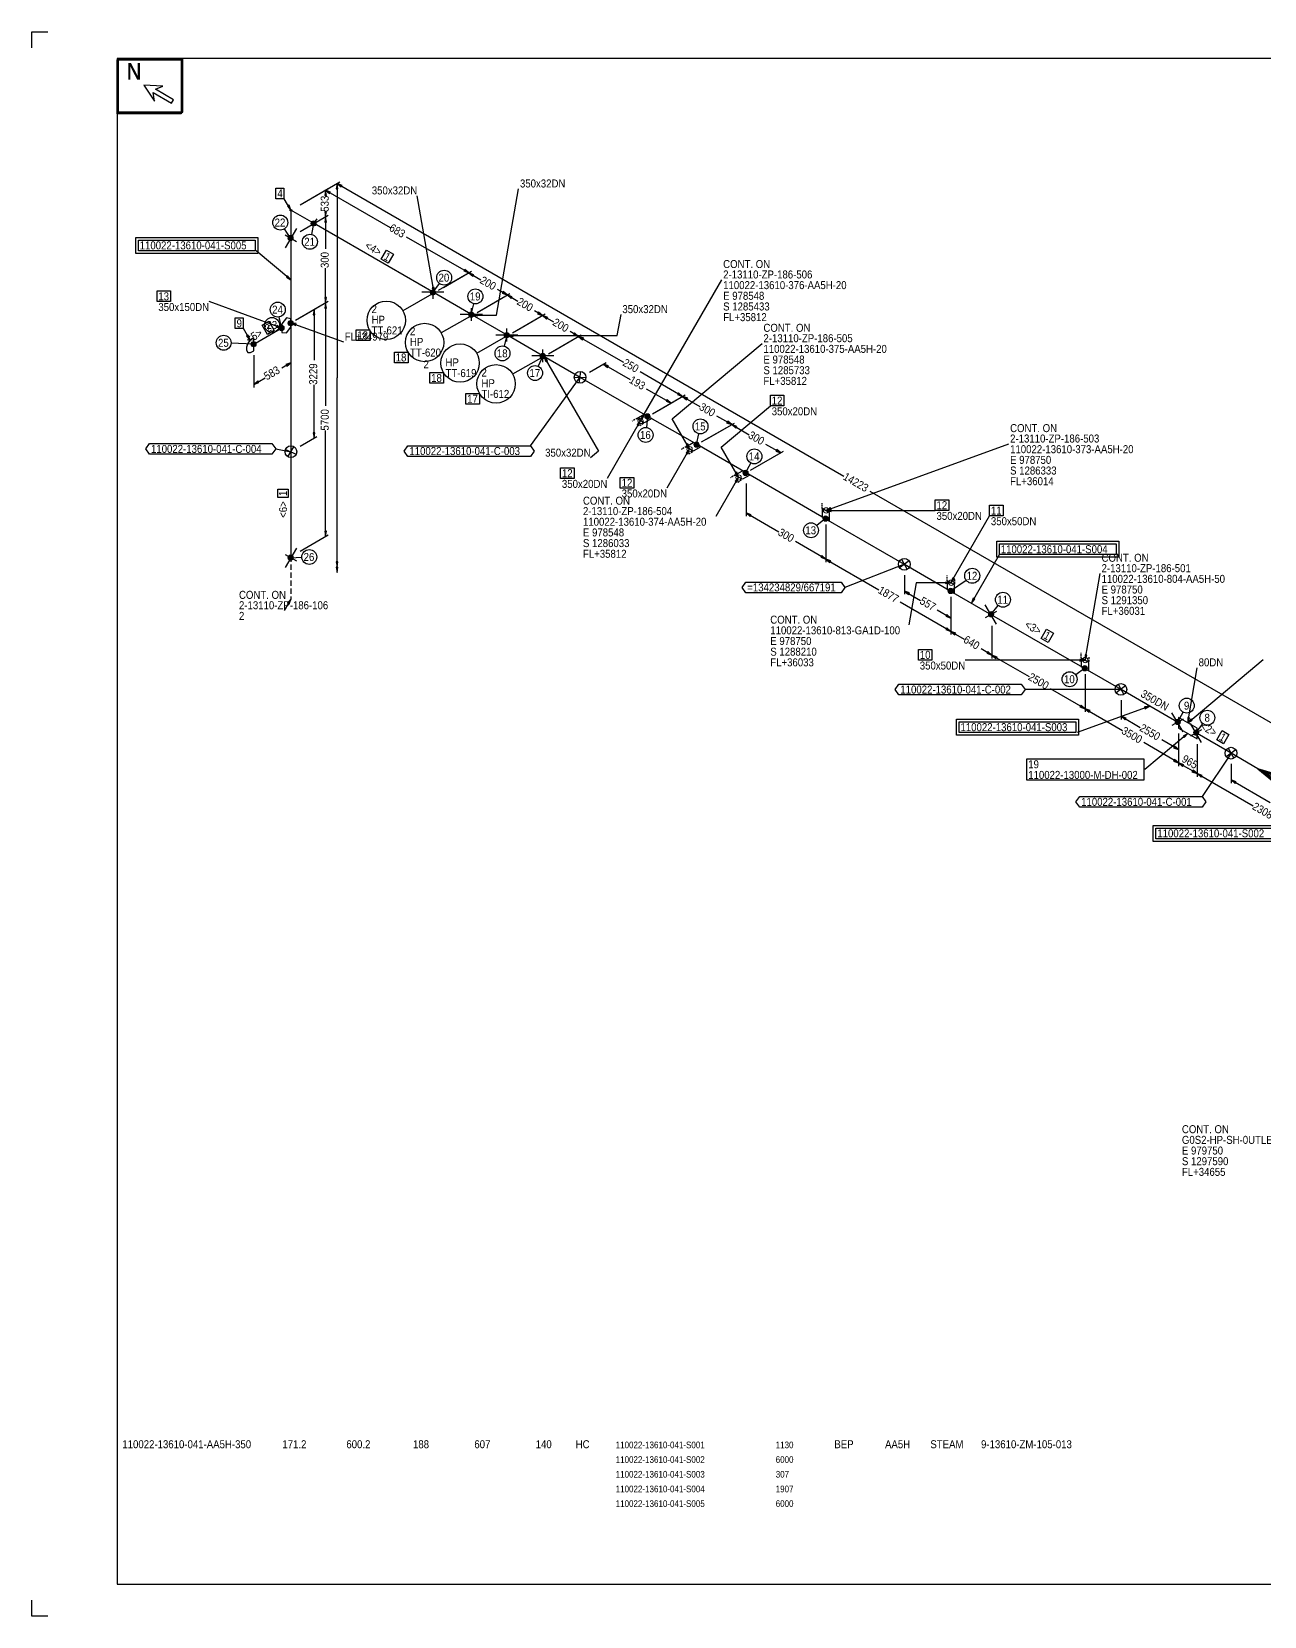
# Model space of a CAD drawing. Extents: x 0 to 841, y 0 to 594.
# Drawn here: x 0 to 462, y 0 to 594 of the extents above; entities that cross this region are included whole.
import ezdxf

# ---------------------------------------------------------------- set-up
doc = ezdxf.new("R2010")
doc.units = 0
doc.header["$MEASUREMENT"] = 0
doc.linetypes.add('GT100', pattern=[1, 0.666667, -0.333333])
doc.linetypes.add('GT110', pattern=[3, 2, -1])
doc.layers.add('ACEPLANT', color=7, linetype='Continuous')
doc.styles.add('ARIAL', font='arial.ttf')

msp = doc.modelspace()

# ---------------------------------------------------------------- linework, layer by layer
at = {"layer": 'ACEPLANT', "color": 7}
for p, q in [((114.2, 535.1), (114.8, 535.1)), ((116, 535.8), (116.4, 536.4)), ((96.5, 529), (95.9, 528.6)), ((109.9, 532.6), (110.5, 532.6)), ((111.7, 533.3), (112.1, 533.9)), ((110.5, 526.6), (109.9, 526.6)), ((97.09, 516.63), (94.76, 520.13)), ((105.71, 522.1), (104.88, 517.98)), ((109.9, 522.6), (110.5, 522.6)), ((95.9, 502.5), (95.5, 502)), ((150.43, 496.24), (152.98, 499.58)), ((162.4, 504.9), (162, 504.3)), ((165.4, 502.3), (165.8, 502.9)), ((110.5, 494.4), (109.9, 494.4)), ((150.9, 498.1), (150.2, 498)), ((176.8, 496.6), (176.4, 496)), ((179.8, 494), (180.2, 494.6)), ((105.6, 487.9), (106.2, 487.9)), ((109.9, 490.4), (110.5, 490.4)), ((164.83, 487.94), (165.78, 492.03)), ((167.3, 487.5), (167.3, 488.1)), ((190.1, 488.9), (189.7, 488.3)), ((92.1, 483.9), (91.8, 483.2)), ((93.71, 482.96), (92.86, 487.07)), ((98.9, 483.9), (99.2, 484.6)), ((193.1, 486.3), (193.5, 486.9)), ((83.21, 476.86), (74.79, 477.25)), ((81.2, 480.3), (80.6, 479.9)), ((178.13, 480.24), (177.18, 476.15)), ((180.6, 479.8), (180.6, 480.4)), ((203.6, 481.1), (203.2, 480.5)), ((206.6, 478.5), (207, 479.1)), ((191.63, 472.44), (189.92, 468.61)), ((192.8, 470.4), (193.4, 470.8)), ((95.3, 469.2), (95.7, 468.6)), ((215.9, 468.1), (216.3, 468.7)), ((85.2, 462.5), (84.8, 463.1)), ((242.6, 458.6), (242.2, 458)), ((238.3, 456.1), (237.9, 455.5)), ((245.6, 456), (246, 456.6)), ((227, 446.7), (227.6, 446.3)), ((229.6, 449.7), (229, 450.1)), ((230.91, 449.8), (230.5, 445.62)), ((261, 448), (260.6, 447.4)), ((264, 445.4), (264.4, 446)), ((106.2, 443.6), (105.6, 443.6)), ((249.31, 439.2), (250.2, 443.31)), ((246, 439.5), (245.4, 439.1)), ((245.4, 436.1), (246, 435.7)), ((279.4, 437.4), (279, 436.8)), ((264.4, 428.9), (263.8, 428.5)), ((267.71, 428.6), (269.68, 432.31)), ((263.8, 425.5), (264.4, 425.1)), ((269.4, 412.3), (269.8, 412.9)), ((297.71, 411.46), (294.43, 408.84)), ((299.8, 414.8), (299.5, 415.5)), ((299.8, 414.2), (299.8, 414.8)), ((110.5, 406.8), (109.9, 406.8)), ((97.09, 396.83), (101.28, 396.99)), ((114.8, 395.3), (114.2, 395.3)), ((114.8, 393.3), (114.2, 393.3)), ((296.3, 397.6), (295.9, 397)), ((299.3, 395), (299.7, 395.6)), ((342.7, 387.7), (342.7, 387.1)), ((344.61, 384.36), (350.4, 388.43)), ((346, 388.9), (345.4, 389.3)), ((328.8, 383), (329.2, 383.6)), ((353.7, 381.3), (353.1, 381.7)), ((95.9, 379.8), (96.5, 379.4)), ((343.2, 375.5), (342.8, 374.9)), ((359.76, 375.64), (362.42, 378.89)), ((343.2, 370.5), (342.8, 369.9)), ((346.2, 367.9), (346.6, 368.5)), ((358.6, 361.6), (358.2, 361)), ((361.6, 359), (362, 359.6)), ((393, 358.7), (393, 358.1)), ((395.7, 360.3), (395, 360.4)), ((394.91, 355.36), (391.5, 352.91)), ((393.5, 341.5), (393.1, 340.9)), ((396.5, 338.9), (396.9, 339.5)), ((417.3, 340.9), (417.6, 340.2)), ((429.76, 335.24), (431.79, 338.92)), ((410, 336.1), (410.4, 336.7)), ((434.2, 336.8), (433.5, 336.9)), ((435.2, 335.9), (434.8, 336.4)), ((436.66, 331.24), (439.18, 334.6)), ((431.8, 329.9), (432.2, 329.4)), ((428.6, 326.2), (428.2, 325.6)), ((428.6, 321.2), (428.2, 320.6)), ((431.6, 318.6), (432, 319.2)), ((435.5, 317.2), (435.1, 316.6)), ((438.5, 314.6), (438.9, 315.2)), ((451.3, 312.2), (451.7, 312.8))]:
    msp.add_line(p, q, dxfattribs=at)
at = {"layer": 'ACEPLANT', "color": 3}
for p, q in [((105.9, 522.1), (97.2, 527.09)), ((97.2, 527.09), (97.2, 517.1)), ((97.2, 517.1), (97.2, 484.9)), ((150.9, 496.1), (105.9, 522.1)), ((165.3, 487.8), (150.9, 496.1)), ((178.6, 480.1), (165.3, 487.8)), ((93.8, 482.9), (83.3, 476.8)), ((97.2, 484.9), (97.2, 436.6)), ((192.1, 472.3), (178.6, 480.1)), ((205.7, 464.4), (192.1, 472.3)), ((231.1, 449.8), (205.7, 464.4)), ((249.5, 439.2), (231.1, 449.8)), ((97.2, 436.6), (97.2, 397.3)), ((267.9, 428.6), (249.5, 439.2)), ((297.8, 411.3), (267.9, 428.6)), ((327.3, 394.3), (297.8, 411.3)), ((344.7, 384.2), (327.3, 394.3)), ((360.1, 375.3), (344.7, 384.2)), ((395, 355.2), (360.1, 375.3)), ((408.5, 347.4), (395, 355.2)), ((430.1, 334.9), (408.5, 347.4)), ((449.8, 323.5), (437, 330.9)), ((459.8, 317.7), (449.8, 323.5))]:
    msp.add_line(p, q, dxfattribs=at)
at = {"layer": 'ACEPLANT', "color": 1}
msp.add_line((106.89, 523.85), (105.71, 522.1), dxfattribs=at)
at = {"layer": 'ACEPLANT', "color": 4}
for p, q in [((187, 438.8), (205.65, 464.45)), ((203.45, 464.35), (207.85, 464.55)), ((205.36, 462.27), (205.94, 466.63)), ((91.5, 437.6), (97.2, 436.55)), ((95.19, 437.44), (99.21, 435.66)), ((96.04, 434.68), (98.36, 438.42)), ((327.25, 394.35), (304.9, 385.7)), ((329.02, 395.66), (325.48, 393.04)), ((326.2, 396.28), (328.3, 392.42)), ((408.45, 347.45), (372.5, 347.4)), ((410.22, 348.76), (406.68, 346.14)), ((407.4, 349.38), (409.5, 345.52)), ((449.75, 323.55), (438.9, 307.3)), ((451.52, 324.86), (447.98, 322.24)), ((448.7, 325.48), (450.8, 321.62))]:
    msp.add_line(p, q, dxfattribs=at)
at = {"layer": 'ACEPLANT', "flags": 128}
for points in [[(0, 588), (0, 594), (6, 594)], [(56, 583.2), (56, 563.2), (32, 563.2), (32, 583.4), (56.2, 583.4), (56.2, 563.4), (32.2, 563.4), (32.2, 583.6), (56.4, 583.6), (56.4, 563.6), (32.4, 563.6), (32.4, 583.8), (56.6, 583.8), (56.6, 563.8), (32.6, 563.8), (32.6, 584)], [(110.5, 532.6), (110.2, 534.6), (109.9, 532.6)], [(112.1, 533.9), (110.2, 534.6), (111.7, 533.3)], [(114.8, 535.1), (114.5, 537.1), (114.2, 535.1)], [(116.4, 536.4), (114.5, 537.1), (116, 535.8)], [(95.9, 528.6), (97.2, 527.1), (96.5, 529)], [(109.9, 526.6), (110.2, 524.6), (110.5, 526.6)], [(110.5, 522.6), (110.2, 524.6), (109.9, 522.6)], [(95.5, 502), (97.2, 501), (95.9, 502.5)], [(162, 504.3), (163.9, 503.6), (162.4, 504.9)], [(165.8, 502.9), (163.9, 503.6), (165.4, 502.3)], [(109.9, 494.4), (110.2, 492.4), (110.5, 494.4)], [(150.2, 498), (150.9, 496.1), (150.9, 498.1)], [(176.4, 496), (178.3, 495.3), (176.8, 496.6)], [(106.2, 487.9), (105.9, 489.9), (105.6, 487.9)], [(110.5, 490.4), (110.2, 492.4), (109.9, 490.4)], [(167.3, 488.1), (165.3, 487.8), (167.3, 487.5)], [(189.7, 488.3), (191.6, 487.6), (190.1, 488.9)], [(193.5, 486.9), (191.6, 487.6), (193.1, 486.3)], [(91.8, 483.2), (93.8, 482.9), (92.1, 483.9)], [(99.2, 484.6), (97.2, 484.9), (98.9, 483.9)], [(80.6, 479.9), (81.9, 478.4), (81.2, 480.3)], [(180.6, 480.4), (178.6, 480.1), (180.6, 479.8)], [(203.2, 480.5), (205.1, 479.8), (203.6, 481.1)], [(207, 479.1), (205.1, 479.8), (206.6, 478.5)], [(95.7, 468.6), (97.2, 469.9), (95.3, 469.2)], [(193.4, 470.8), (192.1, 472.3), (192.8, 470.4)], [(216.3, 468.7), (214.4, 469.4), (215.9, 468.1)], [(84.8, 463.1), (83.3, 461.8), (85.2, 462.5)], [(242.2, 458), (244.1, 457.3), (242.6, 458.6)], [(237.9, 455.5), (239.8, 454.8), (238.3, 456.1)], [(246, 456.6), (244.1, 457.3), (245.6, 456)], [(227.6, 446.3), (228.3, 448.2), (227, 446.7)], [(229, 450.1), (228.3, 448.2), (229.6, 449.7)], [(260.6, 447.4), (262.5, 446.7), (261, 448)], [(264.4, 446), (262.5, 446.7), (264, 445.4)], [(105.6, 443.6), (105.9, 441.6), (106.2, 443.6)], [(245.4, 439.1), (246.7, 437.6), (246, 439.5)], [(246, 435.7), (246.7, 437.6), (245.4, 436.1)], [(279, 436.8), (280.9, 436.1), (279.4, 437.4)], [(263.8, 428.5), (265.1, 427), (264.4, 428.9)], [(264.4, 425.1), (265.1, 427), (263.8, 425.5)], [(269.8, 412.9), (267.9, 413.6), (269.4, 412.3)], [(299.5, 415.5), (297.8, 414.5), (299.8, 414.8)], [(299.8, 414.8), (297.8, 414.5), (299.8, 414.2)], [(109.9, 406.8), (110.2, 404.8), (110.5, 406.8)], [(114.2, 395.3), (114.5, 393.3), (114.8, 395.3)], [(114.2, 393.3), (114.5, 391.3), (114.8, 393.3)], [(295.9, 397), (297.8, 396.3), (296.3, 397.6)], [(299.7, 395.6), (297.8, 396.3), (299.3, 395)], [(342.7, 387.1), (344.7, 387.4), (342.7, 387.7)], [(345.4, 389.3), (344.7, 387.4), (346, 388.9)], [(96.5, 379.4), (97.2, 381.3), (95.9, 379.8)], [(329.2, 383.6), (327.3, 384.3), (328.8, 383)], [(353.1, 381.7), (352.4, 379.8), (353.7, 381.3)], [(342.8, 374.9), (344.7, 374.2), (343.2, 375.5)], [(342.8, 369.9), (344.7, 369.2), (343.2, 370.5)], [(346.6, 368.5), (344.7, 369.2), (346.2, 367.9)], [(358.2, 361), (360.1, 360.3), (358.6, 361.6)], [(362, 359.6), (360.1, 360.3), (361.6, 359)], [(393, 358.1), (395, 358.4), (393, 358.7)], [(395, 360.4), (395, 358.4), (395.7, 360.3)], [(393.1, 340.9), (395, 340.2), (393.5, 341.5)], [(396.9, 339.5), (395, 340.2), (396.5, 338.9)], [(417.6, 340.2), (419.3, 341.2), (417.3, 340.9)], [(410.4, 336.7), (408.5, 337.4), (410, 336.1)], [(433.5, 336.9), (433.5, 334.9), (434.2, 336.8)], [(434.8, 336.4), (433.5, 334.9), (435.2, 335.9)], [(432.2, 329.4), (433.5, 330.9), (431.8, 329.9)], [(428.2, 325.6), (430.1, 324.9), (428.6, 326.2)], [(465.3, 316), (459.8, 317.7), (465.3, 313.2)], [(465.3, 314.5), (459.8, 317.7)], [(465.3, 315.8), (460.3, 317.4), (465.3, 313.3)], [(465.3, 315.7), (460.9, 317.1), (465.3, 313.4)], [(465.3, 315.5), (461.4, 316.7), (465.3, 313.6)], [(465.3, 315.3), (461.9, 316.5), (465.3, 313.8)], [(451.7, 312.8), (449.8, 313.5), (451.3, 312.2)], [(6, 0), (0, 0), (0, 6)]]:
    msp.add_lwpolyline(points, dxfattribs=at)
at = {"layer": 'ACEPLANT', "color": 4, "flags": 128}
for points in [[(32, 12), (830, 12), (830, 12), (616.7, 12), (616.7, 584), (32, 584), (32, 12)], [(150.9, 496.1), (139.15, 489.39)], [(165.3, 487.8), (153.55, 481.09)], [(178.6, 480.1), (166.85, 473.39)], [(192.1, 472.3), (180.35, 465.59)], [(42.8, 437.6), (44.2, 439.6), (90.1, 439.6), (91.5, 437.6), (90.1, 435.6), (44.2, 435.6), (42.8, 437.6)], [(139.7, 436.8), (141.1, 438.8), (187, 438.8), (188.4, 436.8), (187, 434.8), (141.1, 434.8), (139.7, 436.8)], [(266.4, 385.7), (267.8, 387.7), (303.5, 387.7), (304.9, 385.7), (303.5, 383.7), (267.8, 383.7), (266.4, 385.7)], [(323.8, 347.4), (325.2, 349.4), (371.1, 349.4), (372.5, 347.4), (371.1, 345.4), (325.2, 345.4), (323.8, 347.4)], [(391.6, 305.3), (393, 307.3), (438.9, 307.3), (440.3, 305.3), (438.9, 303.3), (393, 303.3), (391.6, 305.3)]]:
    msp.add_lwpolyline(points, dxfattribs=at)
at = {"layer": 'ACEPLANT', "color": 7, "flags": 128}
for points in [[(42, 574), (46, 568), (45.6, 571.2), (52.4, 567.2), (53.2, 568.4), (46.4, 572.4), (49.2, 573.6), (42, 574)], [(91.6, 535.4), (94.6, 535.4), (94.6, 531.4), (91.6, 531.4), (91.6, 535.4)], [(100.7, 529.1), (115.6, 537.7)], [(100.7, 529.1), (115.6, 537.7)], [(100.7, 529.1), (111.2, 535.2)], [(100.7, 529.1), (111.2, 535.2)], [(110.2, 534.6), (134.4, 520.6)], [(110.2, 534.6), (110.2, 533.7)], [(114.5, 537.1), (304.6, 427.4)], [(114.5, 537.1), (114.5, 464.2)], [(165.3, 487.8), (174.3, 487.8), (182.6, 535.1)], [(97.2, 527.1), (94.7, 531.4)], [(150.9, 496.1), (144.5, 532.5)], [(100.7, 519.1), (111.2, 525.2)], [(100.7, 519.1), (111.2, 525.2)], [(110.2, 524.6), (110.2, 526.5)], [(110.2, 524.6), (110.2, 512.6)], [(39, 516.9), (84.8, 516.9), (84.8, 510.9), (39, 510.9), (39, 516.9)], [(99.3, 520.2), (95.1, 513)], [(95.1, 517.8), (99.3, 515.4)], [(163.9, 503.6), (140.6, 517)], [(40, 515.9), (83.8, 515.9), (83.8, 511.9), (40, 511.9), (40, 515.9)], [(97.2, 501), (84.2, 511.9)], [(133.1, 512.1), (135.7, 510.6), (133.7, 507.2), (131.1, 508.7), (133.1, 512.1)], [(110.2, 492.4), (110.2, 505.4)], [(152.6, 497.1), (164.9, 504.2)], [(154.4, 498.1), (164.9, 504.2)], [(163.9, 503.6), (168.4, 501)], [(228.3, 448.2), (258.8, 501)], [(47, 496.8), (52.1, 496.8), (52.1, 492.8), (47, 492.8), (47, 496.8)], [(154.6, 496.3), (146.3, 496.3)], [(150.5, 493.9), (150.5, 498.7)], [(167, 488.8), (179.3, 495.9)], [(168.8, 489.8), (179.3, 495.9)], [(178.3, 495.3), (174.7, 497.4)], [(180.2, 494.6), (178.3, 495.3), (179.8, 494)], [(178.3, 495.3), (182.3, 493)], [(93.8, 482.9), (66.5, 492.8)], [(98.9, 485.9), (111.2, 493)], [(98.9, 485.9), (106.9, 490.5)], [(100.7, 486.9), (111.2, 493)], [(105.9, 489.9), (105.9, 470.9)], [(110.2, 492.4), (110.2, 453.7)], [(169, 488), (160.7, 488)], [(164.9, 485.6), (164.9, 490.4)], [(178.6, 480.1), (219.6, 480.1), (221, 488)], [(180.3, 481.1), (192.6, 488.2)], [(182.1, 482.1), (192.6, 488.2)], [(191.6, 487.6), (188.5, 489.4)], [(191.6, 487.6), (195.7, 485.2)], [(76.3, 486.7), (79.3, 486.7), (79.3, 482.7), (76.3, 482.7), (76.3, 486.7)], [(81.9, 478.4), (79.4, 482.7)], [(86.37, 483.95), (88.96, 485.46), (90.97, 482), (88.38, 480.49), (86.37, 483.95)], [(97.2, 484.9), (116.9, 477.7)], [(178.2, 477.9), (178.2, 482.7)], [(205.1, 479.8), (201.9, 481.6)], [(97.2, 480.9), (97.2, 468.7)], [(182.3, 480.3), (174, 480.3)], [(193.8, 473.3), (206.1, 480.4)], [(195.6, 474.3), (206.1, 480.4)], [(205.1, 479.8), (221.9, 470.1)], [(246.7, 437.6), (240.2, 448.9), (273.9, 477.1)], [(83.3, 472.8), (83.3, 460.6)], [(97.2, 469.9), (93.8, 467.9)], [(195.8, 472.5), (187.5, 472.5)], [(191.7, 470.1), (191.7, 474.9)], [(192.1, 472.3), (212.6, 436.8), (209.5, 434.2)], [(209.2, 466.4), (215.4, 470)], [(214.4, 469.4), (224.4, 463.6)], [(83.3, 461.8), (87.6, 464.3)], [(114.5, 393.3), (114.5, 464.2)], [(244.1, 457.3), (228.2, 466.5)], [(105.9, 441.6), (105.9, 461.6)], [(239.8, 454.8), (230.6, 460)], [(232.8, 450.8), (245.1, 457.9)], [(234.6, 451.8), (245.1, 457.9)], [(277, 457.7), (282.1, 457.7), (282.1, 453.7), (277, 453.7), (277, 457.7)], [(232.8, 450.8), (240.8, 455.4)], [(244.1, 457.3), (250.6, 453.5)], [(265.1, 427), (258.6, 438.3), (277, 453.7)], [(228.3, 448.2), (215.8, 426.5)], [(251.2, 440.2), (263.5, 447.3)], [(253, 441.2), (263.5, 447.3)], [(262.5, 446.7), (256.9, 449.9)], [(262.5, 446.7), (269, 442.9)], [(100.7, 438.6), (106.9, 442.2)], [(110.2, 404.8), (110.2, 444.5)], [(246.7, 437.6), (238.2, 422.9)], [(269.6, 429.6), (281.9, 436.7)], [(280.9, 436.1), (275.3, 439.3)], [(297.8, 414.5), (366.4, 439.5)], [(198.3, 430.5), (203.4, 430.5), (203.4, 426.5), (198.3, 426.5), (198.3, 430.5)], [(92.3, 419.4), (92.3, 422.5), (96.2, 422.5), (96.2, 419.4), (92.3, 419.4)], [(220.7, 426.9), (225.8, 426.9), (225.8, 422.9), (220.7, 422.9), (220.7, 426.9)], [(265.1, 427), (256.6, 412.3)], [(267.9, 424.6), (267.9, 412.4)], [(503.5, 312.5), (314.4, 421.7)], [(338.8, 418.5), (343.9, 418.5), (343.9, 414.5), (338.8, 414.5), (338.8, 418.5)], [(359.2, 416.5), (364.3, 416.5), (364.3, 412.5), (359.2, 412.5), (359.2, 416.5)], [(267.9, 413.6), (280.2, 406.5)], [(297.8, 414.5), (338.8, 414.5)], [(344.7, 387.4), (359.2, 412.5)], [(100.7, 399.3), (111.2, 405.4)], [(297.8, 409.3), (297.8, 395.1)], [(297.8, 407.3), (297.8, 395.1)], [(99.3, 400.4), (95.1, 393.2)], [(95.1, 398), (99.3, 395.6)], [(297.8, 396.3), (286.4, 402.9)], [(352.4, 379.8), (362.9, 398)], [(361.9, 403), (407.7, 403), (407.7, 397), (361.9, 397), (361.9, 403)], [(362.9, 402), (406.7, 402), (406.7, 398), (362.9, 398), (362.9, 402)], [(297.8, 396.3), (317.7, 384.8)], [(327.3, 390.3), (327.3, 383.1)], [(344.7, 387.4), (331.7, 387.4), (328.9, 371.6)], [(395, 358.4), (400.7, 390.9)], [(97.2, 381.3), (94.7, 377)], [(344.7, 369.2), (325.7, 380.2)], [(327.3, 384.3), (333.3, 380.8)], [(344.7, 382.2), (344.7, 373)], [(344.7, 382.2), (344.7, 368)], [(344.7, 380.2), (344.7, 368)], [(344.7, 374.2), (339.6, 377.2)], [(361.8, 371.9), (357.6, 379.1)], [(361.8, 376.7), (357.6, 374.3)], [(344.7, 369.2), (349.7, 366.3)], [(360.1, 371.3), (360.1, 359.1)], [(360.1, 371.3), (360.1, 359.1)], [(380.52, 370.05), (383.12, 368.55), (381.12, 365.09), (378.52, 366.59), (380.52, 370.05)], [(332.5, 362.4), (337.6, 362.4), (337.6, 358.4), (332.5, 358.4), (332.5, 362.4)], [(360.1, 360.3), (356, 362.7)], [(395, 358.4), (350, 358.4)], [(360.1, 360.3), (374, 352.3)], [(433.5, 334.9), (461.8, 358.7)], [(395, 353.2), (395, 339)], [(395, 351.2), (395, 339)], [(433.5, 334.9), (437.1, 355.6)], [(395, 340.2), (382, 347.7)], [(419.3, 341.2), (392, 331.3)], [(395, 340.2), (409, 332.1)], [(408.5, 343.4), (408.5, 336.2)], [(431.8, 331.5), (427.6, 338.7)], [(346.8, 336.3), (392.6, 336.3), (392.6, 330.3), (346.8, 330.3), (346.8, 336.3)], [(347.8, 335.3), (391.6, 335.3), (391.6, 331.3), (347.8, 331.3), (347.8, 335.3)], [(408.5, 337.4), (415.7, 333.2)], [(431.8, 336.3), (427.6, 333.9)], [(438.7, 327.5), (434.5, 334.7)], [(430.1, 319.9), (417, 327.5)], [(433.5, 330.9), (417.4, 317.4)], [(430.1, 324.9), (423.8, 328.6)], [(430.1, 330.9), (430.1, 318.7)], [(430.1, 330.9), (430.1, 323.7)], [(430.1, 330.9), (430.1, 318.7)], [(438.7, 332.3), (434.5, 329.9)], [(437, 326.9), (437, 314.7)], [(437, 326.9), (437, 314.7)], [(446.38, 332), (448.97, 330.5), (446.97, 327.03), (444.38, 328.53), (446.38, 332)], [(373.2, 321.4), (417, 321.4), (417, 313.4), (373.2, 313.4), (373.2, 321.4)], [(428.2, 320.6), (430.1, 319.9), (428.6, 321.2)], [(432, 319.2), (430.1, 319.9), (431.6, 318.6)], [(430.1, 319.9), (433.6, 317.9)], [(437, 315.9), (433.6, 317.9)], [(435.1, 316.6), (437, 315.9), (435.5, 317.2)], [(438.9, 315.2), (437, 315.9), (438.5, 314.6)], [(437, 315.9), (458, 303.8)], [(449.8, 319.5), (449.8, 312.3)], [(449.8, 313.5), (464.4, 305.1)], [(420.6, 296.5), (466.4, 296.5), (466.4, 290.5), (420.6, 290.5), (420.6, 296.5)], [(421.6, 295.5), (465.4, 295.5), (465.4, 291.5), (421.6, 291.5), (421.6, 295.5)]]:
    msp.add_lwpolyline(points, dxfattribs=at)
at = {"layer": 'ACEPLANT', "color": 2, "flags": 128}
for points in [[(97.2, 484.9), (97.2, 486.4), (95.5, 486.7), (93.8, 484.5), (93.8, 481.3), (95.5, 481.1), (97.2, 483.2), (97.2, 484.9)], [(121.65, 482.19), (126.75, 482.19), (126.75, 478.19), (121.65, 478.19), (121.65, 482.19)], [(83.3, 476.8), (83.3, 479.2), (82.1, 478.5), (81.1, 477.3), (80.5, 475.8), (80.5, 474.6), (81.1, 473.7), (82.1, 473.7), (83.3, 474.4), (83.3, 476.8)], [(136.05, 473.89), (141.15, 473.89), (141.15, 469.89), (136.05, 469.89), (136.05, 473.89)], [(149.35, 466.19), (154.45, 466.19), (154.45, 462.19), (149.35, 462.19), (149.35, 466.19)], [(162.85, 458.39), (167.95, 458.39), (167.95, 454.39), (162.85, 454.39), (162.85, 458.39)], [(231.1, 449.8), (232.5, 449), (229.7, 447.4), (226.9, 449), (229.7, 450.6), (231.1, 449.8)], [(249.5, 439.2), (250.9, 438.4), (248.1, 436.8), (245.3, 438.4), (248.1, 440), (249.5, 439.2)], [(267.9, 428.6), (269.3, 427.8), (266.5, 426.2), (263.7, 427.8), (266.5, 429.4), (267.9, 428.6)], [(297.8, 411.3), (299.2, 410.5), (299.2, 413.7), (296.4, 415.3), (296.4, 412.1), (297.8, 411.3)], [(344.7, 384.2), (346.1, 383.4), (346.1, 386.6), (343.3, 388.2), (343.3, 385), (344.7, 384.2)], [(395, 355.2), (396.4, 354.4), (396.4, 357.6), (393.6, 359.2), (393.6, 356), (395, 355.2)], [(437, 330.9), (437, 332.9), (430.1, 336.9), (430.1, 332.9), (437, 328.9), (437, 330.9)]]:
    msp.add_lwpolyline(points, dxfattribs=at)
at = {"layer": 'ACEPLANT', "color": 7, "linetype": 'GT100', "flags": 128}
for points in [[(228, 446.4), (229.7, 447.4), (226.9, 449), (225.2, 448)], [(246.4, 435.8), (248.1, 436.8), (245.3, 438.4), (243.6, 437.4)], [(264.8, 425.2), (266.5, 426.2), (263.7, 427.8), (262, 426.8)], [(299.2, 415.7), (299.2, 413.7), (296.4, 415.3), (296.4, 417.3)], [(346.1, 388.6), (346.1, 386.6), (343.3, 388.2), (343.3, 390.2)], [(396.4, 359.6), (396.4, 357.6), (393.6, 359.2), (393.6, 361.2)]]:
    msp.add_lwpolyline(points, dxfattribs=at)
at = {"layer": 'ACEPLANT', "color": 7, "linetype": 'GT110', "flags": 128}
msp.add_lwpolyline([(97.2, 397.3), (97.2, 381.3)], dxfattribs=at)
at = {"layer": 'ACEPLANT', "color": 7}
for centre, radius in [((93.21, 522.46), 2.8), ((97.2, 527.09), 0.3), ((97.2, 527.09), 0.2), ((97.2, 527.09), 0.1), ((104.32, 515.24), 2.8), ((154.68, 501.8), 2.8), ((166.41, 494.76), 2.8), ((92.29, 489.81), 2.8), ((90.15, 484.06), 2.8), ((71.99, 477.38), 2.8), ((176.55, 473.42), 2.8), ((188.78, 466.05), 2.8), ((230.23, 442.83), 2.8), ((250.79, 446.04), 2.8), ((271, 434.78), 2.8), ((292.24, 407.1), 2.8), ((104.08, 397.09), 2.8), ((352.69, 390.04), 2.8), ((364.2, 381.06), 2.8), ((389.22, 351.28), 2.8), ((433.15, 341.37), 2.8), ((440.86, 336.84), 2.8)]:
    msp.add_circle(centre, radius, dxfattribs=at)
at = {"layer": 'ACEPLANT', "color": 1, "lineweight": 20}
for centre in [(105.71, 522.1), (97.09, 516.63), (150.43, 496.24), (164.83, 487.94), (93.71, 482.96), (97.11, 484.74), (178.13, 480.24), (83.21, 476.86), (191.63, 472.44), (228.3, 448.1), (249.31, 439.2), (267.71, 428.6), (297.71, 411.46), (97.09, 396.83), (344.79, 387.46), (359.76, 375.64), (394.91, 355.36), (429.76, 335.24), (436.66, 331.24)]:
    msp.add_circle(centre, 1, dxfattribs=at)
at = {"layer": 'ACEPLANT', "color": 2, "lineweight": 20}
for centre, radius in [((105.71, 522.1), 0.85), ((105.71, 522.1), 0.7), ((97.09, 516.63), 0.85), ((97.09, 516.63), 0.7), ((97.09, 516.63), 0.55), ((97.09, 516.63), 0.4), ((97.09, 516.63), 0.25), ((105.71, 522.1), 0.55), ((105.71, 522.1), 0.4), ((105.71, 522.1), 0.25), ((150.43, 496.24), 0.85), ((150.43, 496.24), 0.7), ((150.43, 496.24), 0.55), ((150.43, 496.24), 0.4), ((150.43, 496.24), 0.25), ((164.83, 487.94), 0.85), ((164.83, 487.94), 0.7), ((164.83, 487.94), 0.55), ((164.83, 487.94), 0.4), ((164.83, 487.94), 0.25), ((93.71, 482.96), 0.85), ((93.71, 482.96), 0.7), ((93.71, 482.96), 0.55), ((93.71, 482.96), 0.4), ((93.71, 482.96), 0.25), ((97.11, 484.74), 0.85), ((97.11, 484.74), 0.7), ((97.11, 484.74), 0.55), ((97.11, 484.74), 0.4), ((97.11, 484.74), 0.25), ((83.21, 476.86), 0.85), ((83.21, 476.86), 0.7), ((83.21, 476.86), 0.55), ((83.21, 476.86), 0.4), ((83.21, 476.86), 0.25), ((178.13, 480.24), 0.85), ((178.13, 480.24), 0.7), ((178.13, 480.24), 0.55), ((178.13, 480.24), 0.4), ((178.13, 480.24), 0.25), ((191.63, 472.44), 0.85), ((191.63, 472.44), 0.7), ((191.63, 472.44), 0.55), ((191.63, 472.44), 0.4), ((191.63, 472.44), 0.25), ((230.91, 449.8), 1), ((230.91, 449.8), 0.85), ((230.91, 449.8), 0.7), ((230.91, 449.8), 0.55), ((230.91, 449.8), 0.4), ((230.91, 449.8), 0.25), ((249.31, 439.2), 0.85), ((249.31, 439.2), 0.7), ((249.31, 439.2), 0.55), ((249.31, 439.2), 0.4), ((246.7, 437.5), 1), ((249.31, 439.2), 0.25), ((265.1, 426.9), 1), ((267.71, 428.6), 0.85), ((267.71, 428.6), 0.7), ((267.71, 428.6), 0.55), ((267.71, 428.6), 0.4), ((267.71, 428.6), 0.25), ((297.71, 411.46), 0.85), ((297.89, 414.56), 1), ((297.71, 411.46), 0.7), ((297.71, 411.46), 0.55), ((297.71, 411.46), 0.4), ((297.71, 411.46), 0.25), ((97.09, 396.83), 0.85), ((97.09, 396.83), 0.7), ((97.09, 396.83), 0.55), ((97.09, 396.83), 0.4), ((97.09, 396.83), 0.25), ((344.61, 384.36), 1), ((344.61, 384.36), 0.85), ((344.61, 384.36), 0.7), ((344.61, 384.36), 0.55), ((344.61, 384.36), 0.4), ((344.61, 384.36), 0.25), ((359.76, 375.64), 0.85), ((359.76, 375.64), 0.7), ((359.76, 375.64), 0.55), ((359.76, 375.64), 0.4), ((359.76, 375.64), 0.25), ((395.09, 358.46), 1), ((394.91, 355.36), 0.85), ((394.91, 355.36), 0.7), ((394.91, 355.36), 0.55), ((394.91, 355.36), 0.4), ((394.91, 355.36), 0.25), ((429.76, 335.24), 0.85), ((429.76, 335.24), 0.7), ((429.76, 335.24), 0.55), ((429.76, 335.24), 0.4), ((429.76, 335.24), 0.25), ((436.66, 331.24), 0.85), ((436.66, 331.24), 0.7), ((436.66, 331.24), 0.55), ((436.66, 331.24), 0.4), ((436.66, 331.24), 0.25)]:
    msp.add_circle(centre, radius, dxfattribs=at)
at = {"layer": 'ACEPLANT', "color": 4}
for centre, radius in [((132.95, 485.79), 7.2), ((147.35, 477.49), 7.2), ((160.65, 469.79), 7.2), ((174.15, 461.99), 7.2), ((205.65, 464.45), 2.2), ((97.2, 436.55), 2.2), ((327.25, 394.35), 2.2), ((408.45, 347.45), 2.2), ((449.75, 323.55), 2.2)]:
    msp.add_circle(centre, radius, dxfattribs=at)

# ---------------------------------------------------------------- texts
at = {"layer": 'ACEPLANT', "color": 2, "style": 'ARIAL', "width": 0.86}
for s, height, p in [('N', 6.25, (35.6, 576)), ('N', 6.25, (35.8, 576)), ('4', 3, (92.14, 531.9)), ('350x32DN', 3, (127.54, 533)), ('350x32DN', 3, (183.1, 535.6)), ('22', 3, (91.11, 520.96)), ('21', 3, (102.22, 513.74)), ('110022-13610-041-S005', 3, (40.5, 512.4)), ('CONT. ON', 3, (259.3, 505.4)), ('20', 3, (152.58, 500.3)), ('110022-13610-376-AA5H-20', 3, (259.3, 497.5)), ('13', 3, (47.49, 493.3)), ('19', 3, (164.31, 493.26)), ('E 978548', 3, (259.3, 493.5)), ('350x150DN', 3, (47.49, 489.3)), ('24', 3, (90.19, 488.31)), ('2', 3, (127.47, 488.53)), ('HP', 3, (127.47, 484.53)), ('350x32DN', 3, (221.5, 488.5)), ('S 1285433', 3, (259.3, 489.5)), ('FL+35812', 3, (259.3, 485.5)), ('9', 3, (76.84, 483.2)), ('23', 3, (88.05, 482.56)), ('FL+34979', 3, (117.4, 478.2)), ('18', 3, (122.1, 478.69)), ('TT-621', 3, (127.47, 480.53)), ('2', 3, (141.87, 480.23)), ('CONT. ON', 3, (274.4, 481.5)), ('25', 3, (69.89, 475.88)), ('TT-620', 3, (141.87, 472.23)), ('HP', 3, (141.87, 476.23)), ('110022-13610-375-AA5H-20', 3, (274.4, 473.6)), ('18', 3, (136.5, 470.39)), ('2', 3, (146.92, 467.82)), ('HP', 3, (155.17, 468.53)), ('18', 3, (174.45, 471.92)), ('E 978548', 3, (274.4, 469.6)), ('18', 3, (149.8, 462.69)), ('TT-619', 3, (155.17, 464.53)), ('2', 3, (168.67, 464.73)), ('HP', 3, (168.67, 460.73)), ('17', 3, (186.68, 464.55)), ('S 1285733', 3, (274.4, 465.6)), ('FL+35812', 3, (274.4, 461.6)), ('17', 3, (163.3, 454.89)), ('TI-612', 3, (168.67, 456.73)), ('350x20DN', 3, (277.5, 450.2)), ('12', 3, (277.5, 454.2)), ('15', 3, (248.69, 444.54)), ('CONT. ON', 3, (366.9, 443.9)), ('16', 3, (228.13, 441.33)), ('110022-13610-041-C-004', 3, (44.74, 436.1)), ('110022-13610-041-C-003', 3, (141.64, 435.3)), ('350x32DN', 3, (192.54, 434.7)), ('14', 3, (268.9, 433.28)), ('110022-13610-373-AA5H-20', 3, (366.9, 436)), ('E 978750', 3, (366.9, 432)), ('12', 3, (198.84, 427)), ('S 1286333', 3, (366.9, 428)), ('350x20DN', 3, (198.84, 423)), ('350x20DN', 3, (221.24, 419.4)), ('12', 3, (221.24, 423.4)), ('FL+36014', 3, (366.9, 424)), ('CONT. ON', 3, (206.73, 416.7)), ('12', 3, (339.3, 415)), ('11', 3, (359.7, 413)), ('110022-13610-374-AA5H-20', 3, (206.73, 408.8)), ('350x20DN', 3, (339.3, 411)), ('350x50DN', 3, (359.7, 409)), ('E 978548', 3, (206.73, 404.8)), ('13', 3, (290.14, 405.6)), ('26', 3, (101.98, 395.59)), ('S 1286033', 3, (206.73, 400.8)), ('FL+35812', 3, (206.73, 396.8)), ('110022-13610-041-S004', 3, (363.4, 398.5)), ('CONT. ON', 3, (401.2, 395.3)), ('=134234829/667191', 3, (268.33, 384.2)), ('12', 3, (350.59, 388.54)), ('110022-13610-804-AA5H-50', 3, (401.2, 387.4)), ('E 978750', 3, (401.2, 383.4)), ('CONT. ON', 3, (77.74, 381.4)), ('11', 3, (362.1, 379.56)), ('S 1291350', 3, (401.2, 379.4)), ('2', 3, (77.74, 373.5)), ('CONT. ON', 3, (276.97, 372.1)), ('FL+36031', 3, (401.2, 375.4)), ('S 1288210', 3, (276.97, 360.1)), ('E 978750', 3, (276.97, 364.1)), ('FL+36033', 3, (276.97, 356.1)), ('350x50DN', 3, (333.04, 354.9)), ('10', 3, (333.04, 358.9)), ('80DN', 3, (437.6, 356.1)), ('10', 3, (387.12, 349.78)), ('110022-13610-041-C-002', 3, (325.74, 345.9)), ('9', 3, (432.1, 339.87)), ('110022-13610-041-S003', 3, (348.3, 331.8)), ('8', 3, (439.81, 335.34)), ('19', 3, (373.7, 317.9)), ('110022-13000-M-DH-002', 3, (373.7, 313.9)), ('110022-13610-041-C-001', 3, (393.54, 303.8)), ('110022-13610-041-S002', 3, (422.1, 292)), ('CONT. ON', 3, (431.33, 181.1)), ('E 979750', 3, (431.33, 173.1)), ('S 1297590', 3, (431.33, 169.1)), ('FL+34655', 3, (431.33, 165.1)), ('110022-13610-041-AA5H-350', 3, (34, 63)), ('171.2', 3, (94, 63)), ('600.2', 3, (118, 63)), ('188', 3, (143, 63)), ('607', 3, (166, 63)), ('140', 3, (189, 63)), ('HC', 3, (204, 63)), ('110022-13610-041-S001', 2.5, (219, 63)), ('1130', 2.5, (279, 63)), ('BEP', 3, (301, 63)), ('AA5H', 3, (320, 63)), ('STEAM', 3, (337, 63)), ('9-13610-ZM-105-013', 3, (356, 63)), ('110022-13610-041-S002', 2.5, (219, 57.5)), ('6000', 2.5, (279, 57.5)), ('110022-13610-041-S003', 2.5, (219, 52)), ('307', 2.5, (279, 52)), ('110022-13610-041-S004', 2.5, (219, 46.5)), ('1907', 2.5, (279, 46.5)), ('110022-13610-041-S005', 2.5, (219, 41)), ('6000', 2.5, (279, 41))]:
    msp.add_text(s, height=height, dxfattribs=at).set_placement(p)
for s, rotation, p in [('533', 90, (111.39, 526.51)), ('683', 330, (133.77, 519.6)), ('300', 90, (111.39, 505.41)), ('<4>', 330, (124.67, 512.93)), ('1', 330, (131.74, 508.85)), ('200', 330, (167.82, 499.95)), ('200', 330, (181.67, 491.95)), ('<5>', 30.15455, (81.48, 477.06)), ('2', 30.15455, (88.54, 481.16)), ('200', 330, (195.07, 484.2)), ('3229', 90, (107.06, 461.64)), ('250', 330, (221.32, 469.05)), ('583', 30, (88.18, 463.27)), ('193', 330, (223.79, 462.6)), ('5700', 90, (111.39, 444.49)), ('300', 330, (250.02, 452.5)), ('300', 330, (268.42, 441.9)), ('14223', 330, (303.97, 426.33)), ('1', 90, (95.75, 419.92)), ('<6>', 90, (95.75, 411.76)), ('300', 330, (279.58, 405.45)), ('1877', 330, (317.09, 383.77)), ('557', 330, (332.73, 379.75)), ('<3>', 330.06102, (372.1, 370.86)), ('1', 330.06102, (379.17, 366.79)), ('640', 330, (349.13, 365.25)), ('2500', 330, (373.39, 351.27)), ('350DN', 330, (415.57, 344.93)), ('3500', 330, (408.39, 331.07)), ('2550', 330, (415.14, 332.17)), ('<2>', 329.96672, (437.96, 332.82)), ('1', 329.96672, (445.02, 328.74)), ('965', 329.53446, (430.99, 320.55)), ('2308', 330, (457.44, 302.72))]:
    msp.add_text(s, height=3, rotation=rotation, dxfattribs=at).set_placement(p)
at = {"layer": 'ACEPLANT', "color": 1, "style": 'ARIAL', "width": 0.86}
for s, p in [('2-13110-ZP-186-506', (259.3, 501.5)), ('2-13110-ZP-186-505', (274.4, 477.6)), ('2-13110-ZP-186-503', (366.9, 440)), ('2-13110-ZP-186-504', (206.73, 412.8)), ('2-13110-ZP-186-501', (401.2, 391.4)), ('2-13110-ZP-186-106', (77.74, 377.5))]:
    msp.add_text(s, height=3, dxfattribs=at).set_placement(p)
at = {"layer": 'ACEPLANT', "color": 3, "style": 'ARIAL', "width": 0.86}
for s, p in [('110022-13610-813-GA1D-100', (276.97, 368.1)), ('G0S2-HP-SH-0UTLET-HEADER', (431.33, 177.1))]:
    msp.add_text(s, height=3, dxfattribs=at).set_placement(p)

doc.saveas('drawing.dxf')
